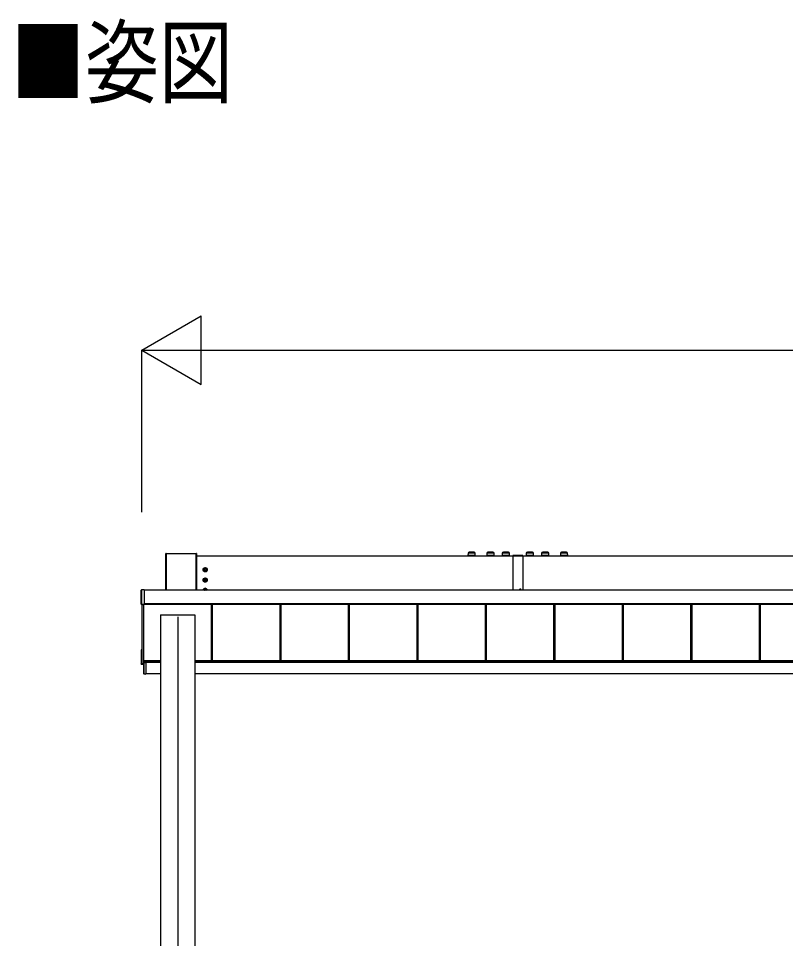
# Model space of a CAD drawing. Units: millimetres, scale not verified. Extents: x -16820 to 16820, y -11880 to 11880.
# Drawn here: x -13939 to -11699, y -3534 to -848 of the extents above; entities that cross this region are included whole.
import ezdxf
from ezdxf.enums import TextEntityAlignment as Align

# ---------------------------------------------------------------- set-up
doc = ezdxf.new("R2010")
doc.units = ezdxf.units.MM
doc.header["$LTSCALE"] = 60
for name, color, linetype in [('0-2_USER1', 3, 'Continuous'), ('0-3_YKK_12', 2, 'Continuous'), ('0-4_YKK_A1', 4, 'Continuous'), ('0-5_YKK_D', 6, 'Continuous')]:
    doc.layers.add(name, color=color, linetype=linetype)
doc.styles.add('ＭＳ ゴシック', font='')
doc.styles.get('ＭＳ ゴシック').set_extended_font_data('MS Gothic')

msp = doc.modelspace()

# ---------------------------------------------------------------- linework, layer by layer
at = {"layer": '0-3_YKK_12'}
msp.add_line((-13473.86, -2595.02), (-13473.86, -5729.26), dxfattribs=at)
at = {"layer": '0-4_YKK_A1'}
for p, q in [((-13508.86, -2517.23), (-13508.86, -2410.47)), ((-13508.53, -2410.62), (-13508.86, -2410.47)), ((-13508.53, -2517.23), (-13508.53, -2410.62)), ((-13508.36, -2409.97), (-13419.36, -2409.97)), ((-13508.36, -2409.97), (-13508.03, -2410.12)), ((-13508.03, -2410.12), (-13508.03, -2410.6)), ((-13508.03, -2410.12), (-13419.7, -2410.12)), ((-13508.03, -2410.6), (-13508.03, -2517.23)), ((-13419.7, -2410.6), (-13508.03, -2410.6)), ((-13419.7, -2410.12), (-13419.36, -2409.97)), ((-13419.7, -2410.12), (-13419.7, -2410.6)), ((-13419.7, -2517.23), (-13419.7, -2410.6)), ((-13418.86, -2410.47), (-13419.2, -2410.62)), ((-13419.2, -2410.62), (-13419.2, -2517.23)), ((-13418.86, -2410.47), (-13418.86, -2517.23)), ((-13418.86, -2416.49), (-12480.96, -2416.49)), ((-12626.44, -2409.09), (-12626.84, -2415.65)), ((-12605.09, -2415.64), (-12605.49, -2409.08)), ((-12571.44, -2409.08), (-12571.84, -2415.64)), ((-12550.09, -2415.63), (-12550.49, -2409.07)), ((-12526.44, -2409.07), (-12526.84, -2415.63)), ((-12505.09, -2415.62), (-12505.49, -2409.07)), ((-12465.96, -2415.51), (-12495.96, -2415.51)), ((-12495.96, -2415.51), (-12495.96, -2517.23)), ((-12465.96, -2415.51), (-12465.96, -2517.23)), ((-12456.44, -2409.06), (-12456.84, -2415.62)), ((-12435.09, -2415.61), (-12435.49, -2409.05)), ((-12411.44, -2409.05), (-12411.84, -2415.61)), ((-12390.09, -2415.6), (-12390.49, -2409.05)), ((-12356.44, -2409.04), (-12356.84, -2415.6)), ((-12335.09, -2415.6), (-12335.49, -2409.04)), ((-13396.14, -2458.23), (-13396.86, -2458.23)), ((-13391.58, -2456.71), (-13390.86, -2456.71)), ((-13396.14, -2488.21), (-13396.86, -2488.21)), ((-13391.58, -2486.69), (-13390.86, -2486.69)), ((-13580.36, -2557.91), (-13580.36, -2516.86)), ((-13572.36, -2515.88), (-13579.89, -2516.36)), ((-13572.36, -2515.88), (-13572.36, -2516.36)), ((-13572.36, -2516.36), (-13572.36, -2558.34)), ((-9579.86, -2517.23), (-13572.36, -2517.23)), ((-13391.58, -2516.81), (-13390.86, -2516.81)), ((-13390.86, -2516.81), (-13390.86, -2517.23)), ((-13580.36, -2558.17), (-13580.36, -2557.91)), ((-13579.89, -2557.9), (-13572.36, -2558.34)), ((-13572.36, -2558.86), (-13579.89, -2558.41)), ((-13579.89, -2558.41), (-13579.89, -2558.67)), ((-13579.89, -2558.67), (-13574.18, -2559.01)), ((-13578.86, -2558.73), (-13578.86, -2731.61)), ((-13574.18, -2559.01), (-13574.18, -2558.97)), ((-13573.86, -2558.97), (-13573.86, -2731.61)), ((-13573.58, -2558.99), (-13572.36, -2559.06)), ((-13573.58, -2558.99), (-13572.36, -2559.06)), ((-13573.58, -2558.99), (-13573.58, -2558.99)), ((-9579.86, -2556.89), (-13572.36, -2556.89)), ((-9579.86, -2557.41), (-13572.36, -2557.41)), ((-13572.36, -2557.55), (-9579.86, -2557.55)), ((-9579.86, -2557.55), (-13572.36, -2557.55)), ((-13572.36, -2558.34), (-13572.36, -2558.86)), ((-13572.36, -2558.86), (-13572.36, -2559.06)), ((-13375.36, -2723.63), (-13375.36, -2557.55)), ((-13374.96, -2723.63), (-13374.96, -2557.55)), ((-13372.36, -2723.63), (-13372.36, -2557.55)), ((-13175.36, -2723.63), (-13175.36, -2557.55)), ((-13172.76, -2723.63), (-13172.76, -2557.55)), ((-13172.36, -2723.63), (-13172.36, -2557.55)), ((-12975.36, -2723.63), (-12975.36, -2557.55)), ((-12972.76, -2723.63), (-12972.76, -2557.55)), ((-12972.36, -2723.63), (-12972.36, -2557.55)), ((-12775.36, -2723.63), (-12775.36, -2557.55)), ((-12772.76, -2723.63), (-12772.76, -2557.55)), ((-12772.36, -2723.63), (-12772.36, -2557.55)), ((-12575.36, -2723.63), (-12575.36, -2557.55)), ((-12572.76, -2723.63), (-12572.76, -2557.55)), ((-12572.36, -2723.63), (-12572.36, -2557.55)), ((-12375.36, -2723.63), (-12375.36, -2557.55)), ((-12372.76, -2723.63), (-12372.76, -2557.55)), ((-12372.36, -2723.63), (-12372.36, -2557.55)), ((-12175.36, -2723.63), (-12175.36, -2557.55)), ((-12172.76, -2723.63), (-12172.76, -2557.55)), ((-12172.36, -2723.63), (-12172.36, -2557.55)), ((-11975.36, -2723.63), (-11975.36, -2557.55)), ((-11972.76, -2723.63), (-11972.76, -2557.55)), ((-11972.36, -2723.63), (-11972.36, -2557.55)), ((-11775.36, -2723.63), (-11775.36, -2557.55)), ((-11772.76, -2723.63), (-11772.76, -2557.55)), ((-11772.36, -2723.63), (-11772.36, -2557.55)), ((-13523.86, -2589.06), (-13523.86, -4979.26)), ((-13523.86, -2589.06), (-13523.56, -2589.06)), ((-13523.56, -2589.06), (-13424.16, -2589.06)), ((-13424.16, -2589.06), (-13423.86, -2589.06)), ((-13423.86, -2589.06), (-13423.86, -4979.26)), ((-13580.36, -2691.55), (-13580.36, -2732.6)), ((-13579.89, -2691.05), (-13578.86, -2690.99)), ((-13579.36, -2692.02), (-13578.86, -2691.99)), ((-13578.86, -2692.05), (-13579.36, -2692.08)), ((-13580.36, -2732.86), (-13580.36, -2732.6)), ((-13579.89, -2733.1), (-13574.18, -2733.45)), ((-13579.89, -2733.1), (-13579.89, -2733.36)), ((-13579.89, -2733.36), (-13573.36, -2733.77)), ((-13579.89, -2733.36), (-13579.89, -2733.36)), ((-13579.89, -2733.36), (-13573.36, -2733.77)), ((-13574.36, -2732.11), (-13578.36, -2732.11)), ((-13574.18, -2733.49), (-13574.18, -2733.45)), ((-13573.86, -2732.47), (-13573.86, -2731.61)), ((-13573.86, -2733.15), (-13573.86, -2733.2)), ((-13573.36, -2733.57), (-13573.58, -2733.55)), ((-13573.56, -2732.54), (-13573.36, -2732.56)), ((-13573.36, -2725.14), (-13573.36, -2723.38)), ((-13573.36, -2728.72), (-13573.36, -2725.14)), ((-13573.08, -2725.14), (-13573.36, -2725.14)), ((-13573.36, -2761.81), (-13573.36, -2728.72)), ((-13573.08, -2728.72), (-13573.36, -2728.72)), ((-13573.08, -2723.38), (-13573.08, -2725.14)), ((-13573.08, -2728.72), (-13573.08, -2761.81)), ((-13573.06, -2728.42), (-13573.06, -2725.44)), ((-13573.06, -2728.42), (-13573.06, -2728.42)), ((-13573.06, -2728.42), (-13573.06, -2728.42)), ((-13566.86, -2728.71), (-13573.06, -2728.72)), ((-13572.86, -2728.22), (-13572.86, -2725.64)), ((-13572.58, -2725.64), (-13572.86, -2725.64)), ((-13572.86, -2728.24), (-13572.86, -2728.22)), ((-13572.58, -2728.22), (-13572.86, -2728.22)), ((-13572.58, -2725.64), (-13572.58, -2728.22)), ((-13572.58, -2728.22), (-13566.86, -2728.21)), ((-13571.86, -2723.93), (-13571.86, -2723.38)), ((-13571.86, -2723.93), (-13566.86, -2723.91)), ((-13523.86, -2723.63), (-13570.86, -2723.63)), ((-13570.86, -2723.63), (-13570.86, -2723.92)), ((-13570.86, -2723.92), (-13570.86, -2723.92)), ((-13570.86, -2723.92), (-13570.11, -2723.92)), ((-13566.86, -2728.21), (-13566.86, -2723.91)), ((-13566.86, -2725.64), (-13523.86, -2725.64)), ((-13566.86, -2728.21), (-13566.86, -2728.41)), ((-13523.86, -2728.5), (-13566.86, -2728.5)), ((-9576.36, -2723.63), (-13423.86, -2723.63)), ((-13423.86, -2725.64), (-9577.86, -2725.64)), ((-9579.86, -2728.5), (-13423.86, -2728.5)), ((-13573.36, -2761.81), (-13573.08, -2761.81)), ((-13573.08, -2761.81), (-13566.86, -2762.19)), ((-13566.86, -2759.99), (-13524.71, -2759.99)), ((-13524.86, -2762.17), (-13524.73, -2759.99)), ((-13524.71, -2759.99), (-13524.23, -2759.99)), ((-13524.23, -2759.99), (-13524.36, -2762.17)), ((-13523.86, -2759.99), (-13524.23, -2759.99)), ((-13423.5, -2759.99), (-13423.86, -2759.99)), ((-13423.86, -2762.17), (-13423.36, -2762.17)), ((-13423.36, -2762.49), (-13423.86, -2762.49)), ((-13423.5, -2759.99), (-13423.01, -2759.99)), ((-13423.36, -2762.17), (-13423.5, -2759.99)), ((-13423.36, -2762.49), (-13423.36, -2762.17)), ((-13423.16, -2762.49), (-13423.36, -2762.49)), ((-13423.01, -2759.99), (-9579.86, -2759.99)), ((-13423, -2759.99), (-13422.86, -2762.17))]:
    msp.add_line(p, q, dxfattribs=at)
for points in [[(-12627.72, -2415.91), (-12627.83, -2416.07), (-12627.86, -2416.23)], [(-12627.37, -2415.76), (-12627.32, -2415.73), (-12626.96, -2415.66), (-12626.24, -2415.59), (-12625.19, -2415.53), (-12623.85, -2415.48), (-12622.25, -2415.43), (-12620.45, -2415.4), (-12618.5, -2415.38), (-12616.48, -2415.37), (-12614.43, -2415.37), (-12612.44, -2415.38), (-12610.56, -2415.41), (-12608.85, -2415.45), (-12607.37, -2415.5), (-12606.17, -2415.56), (-12605.28, -2415.62), (-12604.74, -2415.69), (-12604.57, -2415.74)], [(-12572.72, -2415.9), (-12572.83, -2416.06), (-12572.86, -2416.22)], [(-12572.37, -2415.75), (-12572.32, -2415.72), (-12571.96, -2415.65), (-12571.24, -2415.58), (-12570.19, -2415.52), (-12568.85, -2415.47), (-12567.25, -2415.42), (-12565.45, -2415.39), (-12563.5, -2415.37), (-12561.48, -2415.36), (-12559.43, -2415.36), (-12557.44, -2415.38), (-12555.56, -2415.4), (-12553.85, -2415.44), (-12552.37, -2415.49), (-12551.17, -2415.55), (-12550.28, -2415.61), (-12549.74, -2415.68), (-12549.57, -2415.73)], [(-12527.72, -2415.89), (-12527.83, -2416.06), (-12527.86, -2416.21)], [(-12527.37, -2415.74), (-12527.32, -2415.71), (-12526.96, -2415.64), (-12526.24, -2415.58), (-12525.19, -2415.51), (-12523.85, -2415.46), (-12522.25, -2415.42), (-12520.45, -2415.38), (-12518.5, -2415.36), (-12516.48, -2415.35), (-12514.43, -2415.35), (-12512.44, -2415.37), (-12510.56, -2415.4), (-12508.85, -2415.43), (-12507.37, -2415.48), (-12506.17, -2415.54), (-12505.28, -2415.61), (-12504.74, -2415.67), (-12504.57, -2415.72)], [(-12480.96, -2416.49), (-6680.96, -2416.49), (-5728.86, -2416.49)], [(-12457.58, -2415.77), (-12457.63, -2415.8), (-12457.76, -2415.92)], [(-12457.34, -2415.71), (-12457.19, -2415.67), (-12456.64, -2415.6), (-12455.76, -2415.53), (-12454.55, -2415.47), (-12453.08, -2415.42), (-12451.37, -2415.39), (-12449.49, -2415.36), (-12447.49, -2415.34), (-12445.45, -2415.34), (-12443.43, -2415.35), (-12441.48, -2415.37), (-12439.68, -2415.4), (-12438.08, -2415.45), (-12436.73, -2415.5), (-12435.69, -2415.56), (-12434.97, -2415.63), (-12434.6, -2415.7), (-12434.59, -2415.7)], [(-12412.58, -2415.76), (-12412.63, -2415.79), (-12412.76, -2415.91)], [(-12412.34, -2415.7), (-12412.19, -2415.66), (-12411.64, -2415.59), (-12410.76, -2415.52), (-12409.55, -2415.47), (-12408.08, -2415.42), (-12406.37, -2415.38), (-12404.49, -2415.35), (-12402.49, -2415.33), (-12400.45, -2415.33), (-12398.43, -2415.34), (-12396.48, -2415.36), (-12394.68, -2415.39), (-12393.08, -2415.44), (-12391.73, -2415.49), (-12390.69, -2415.55), (-12389.97, -2415.62), (-12389.6, -2415.69), (-12389.59, -2415.69)], [(-12357.58, -2415.76), (-12357.63, -2415.78), (-12357.76, -2415.9)], [(-12357.34, -2415.69), (-12357.19, -2415.65), (-12356.64, -2415.58), (-12355.76, -2415.51), (-12354.55, -2415.46), (-12353.08, -2415.41), (-12351.37, -2415.37), (-12349.49, -2415.34), (-12347.49, -2415.32), (-12345.45, -2415.32), (-12343.43, -2415.33), (-12341.48, -2415.35), (-12339.68, -2415.38), (-12338.08, -2415.43), (-12336.73, -2415.48), (-12335.69, -2415.54), (-12334.97, -2415.61), (-12334.6, -2415.68), (-12334.59, -2415.69)], [(-13396.86, -2458.23), (-13396.86, -2456.71), (-13396.14, -2456.71)], [(-13394.62, -2455.19), (-13394.62, -2454.47), (-13393.1, -2454.47), (-13393.1, -2455.19)], [(-13393.1, -2459.75), (-13393.1, -2460.47), (-13394.62, -2460.47), (-13394.62, -2459.75)], [(-13390.86, -2456.71), (-13390.86, -2458.23), (-13391.58, -2458.23)], [(-13396.86, -2488.21), (-13396.86, -2486.69), (-13396.14, -2486.69)], [(-13394.62, -2485.17), (-13394.62, -2484.45), (-13393.1, -2484.45), (-13393.1, -2485.17)], [(-13393.1, -2489.73), (-13393.1, -2490.45), (-13394.62, -2490.45), (-13394.62, -2489.73)], [(-13390.86, -2486.69), (-13390.86, -2488.21), (-13391.58, -2488.21)], [(-13572.36, -2516.36), (-13579.89, -2516.84), (-13579.89, -2557.9)], [(-13398.86, -2517.23), (-13398.86, -2514.69), (-13393.86, -2511.8)], [(-13396.86, -2517.23), (-13396.86, -2516.81), (-13396.14, -2516.81)], [(-13394.62, -2515.29), (-13394.62, -2514.57), (-13393.1, -2514.57), (-13393.1, -2515.29)], [(-13393.86, -2511.8), (-13388.86, -2514.69), (-13388.86, -2517.23)], [(-13574.18, -2558.97), (-13574.12, -2558.97), (-13574.07, -2558.96)], [(-13579.36, -2692.02), (-13579.36, -2732.14), (-13573.86, -2732.47), (-13573.86, -2733.15)], [(-13573.56, -2723.38), (-13563.86, -2723.38), (-13563.86, -2723.63)], [(-13573.56, -2732.54), (-13573.56, -2733.24), (-13573.36, -2733.25)], [(-13573.06, -2728.42), (-13573.06, -2728.42), (-13573.06, -2728.42)], [(-13573.05, -2728.42), (-13566.86, -2728.41), (-13566.86, -2728.71), (-13566.86, -2762.19)], [(-13566.86, -2762.19), (-13566.86, -2762.49), (-13573.08, -2762.11)], [(-13523.86, -2762.49), (-13524.36, -2762.49), (-13524.56, -2762.49)], [(-13524.36, -2762.49), (-13524.36, -2762.17), (-13523.86, -2762.17)]]:
    msp.add_lwpolyline(points, dxfattribs=at)
for points in [[(-13393.86, -2451.7), (-13388.86, -2454.58), (-13388.86, -2460.36), (-13393.86, -2463.24), (-13398.86, -2460.36), (-13398.86, -2454.58)], [(-13393.86, -2481.68), (-13388.86, -2484.56), (-13388.86, -2490.34), (-13393.86, -2493.22), (-13398.86, -2490.34), (-13398.86, -2484.56)]]:
    msp.add_lwpolyline(points, close=True, dxfattribs=at)
for centre, radius in [((-13393.86, -2457.47), 6.25), ((-13393.86, -2457.47), 5), ((-13393.86, -2487.45), 6.25), ((-13393.86, -2487.45), 5)]:
    msp.add_circle(centre, radius, dxfattribs=at)
for centre, radius, start, end in [((-13508.02, -2410.62), 0.5, 90.15046, 179.81463), ((-13508.14, -2414.72), 4.12, 88.40447, 95.35624), ((-13419.7, -2410.62), 0.5, 0.18537, 89.84954), ((-13419.59, -2414.72), 4.12, 84.64376, 91.59553), ((-12615.95, -2526.27), 117.66, 84.90158, 95.11399), ((-12615.92, -2641.31), 225.52, 87.35048, 92.66936), ((-12623.23, -2409.37), 3.19, 87.13132, 174.52543), ((-12616.07, -2532.96), 126.97, 86.70011, 93.04891), ((-12608.63, -2409.36), 3.15, 1.62446, 87.11785), ((-12604.49, -2416.18), 0.411, 20.47829, 64.60156), ((-12560.95, -2526.27), 117.66, 84.90158, 95.11399), ((-12560.92, -2641.3), 225.52, 87.35048, 92.66936), ((-12568.23, -2409.36), 3.19, 87.13132, 174.52543), ((-12561.07, -2532.95), 126.97, 86.70011, 93.04891), ((-12553.63, -2409.35), 3.15, 1.62446, 87.11785), ((-12549.49, -2416.17), 0.411, 20.47829, 64.60156), ((-12515.95, -2526.26), 117.66, 84.90158, 95.11399), ((-12515.92, -2641.3), 225.52, 87.35048, 92.66936), ((-12523.23, -2409.35), 3.19, 87.13132, 174.52543), ((-12516.07, -2532.95), 126.97, 86.70011, 93.04891), ((-12508.63, -2409.34), 3.15, 1.62446, 87.11785), ((-12504.49, -2416.16), 0.411, 20.47829, 64.60156), ((-12453.27, -2409.34), 3.17, 88.97586, 178.25115), ((-12445.94, -2526.25), 117.67, 84.90628, 95.11784), ((-12445.92, -2641.29), 225.52, 87.35048, 92.66936), ((-12445.97, -2534.62), 128.66, 86.8506, 93.10193), ((-12438.63, -2409.29), 3.12, 4.87454, 87.70975), ((-12434.52, -2416.16), 0.432, 23.70801, 71.33999), ((-12408.27, -2409.33), 3.17, 88.97586, 178.25115), ((-12400.94, -2526.25), 117.67, 84.90628, 95.11784), ((-12400.92, -2641.28), 225.52, 87.35048, 92.66936), ((-12400.97, -2534.62), 128.66, 86.8506, 93.10193), ((-12393.63, -2409.29), 3.12, 4.87454, 87.70975), ((-12389.52, -2416.15), 0.432, 23.70801, 71.33999), ((-12353.27, -2409.32), 3.17, 88.97586, 178.25115), ((-12345.94, -2526.24), 117.67, 84.90628, 95.11784), ((-12345.92, -2641.27), 225.52, 87.35048, 92.66936), ((-12345.97, -2534.61), 128.66, 86.8506, 93.10193), ((-12338.63, -2409.28), 3.12, 4.87454, 87.70975), ((-12334.52, -2416.14), 0.432, 23.70801, 71.33999), ((-13393.86, -2457.47), 5.58, 153.74848, 206.25152), ((-13393.86, -2457.47), 5.58, 93.74848, 146.25152), ((-13393.86, -2457.47), 5.58, 213.74848, 266.25152), ((-13396.14, -2455.19), 1.52, 270, 0), ((-13396.14, -2459.75), 1.52, 0, 90), ((-13393.86, -2457.47), 5.58, 33.74848, 86.25152), ((-13393.86, -2457.47), 5.58, 273.74848, 326.25152), ((-13391.58, -2455.19), 1.52, 180, 270), ((-13391.58, -2459.75), 1.52, 90, 180), ((-13393.86, -2457.47), 5.58, 333.74848, 26.25152), ((-13393.86, -2487.45), 5.58, 153.74848, 206.25152), ((-13393.86, -2487.45), 5.58, 93.74848, 146.25152), ((-13393.86, -2487.45), 5.58, 213.74848, 266.25152), ((-13396.14, -2485.17), 1.52, 270, 0), ((-13396.14, -2489.73), 1.52, 0, 90), ((-13393.86, -2487.45), 5.58, 33.74848, 86.25152), ((-13393.86, -2487.45), 5.58, 273.74848, 326.25152), ((-13391.58, -2485.17), 1.52, 180, 270), ((-13391.58, -2489.73), 1.52, 90, 180), ((-13393.86, -2487.45), 5.58, 333.74848, 26.25152), ((-13580.01, -2520.14), 3.31, 88.04871, 96.2006), ((-13579.86, -2516.86), 0.5, 93.6197, 180), ((-13577.91, -2516.6), 1.99, 173.18988, 187.0582), ((-13393.86, -2517.57), 6.25, 3.13115, 176.86885), ((-13393.86, -2517.57), 5.58, 153.74848, 176.48929), ((-13393.86, -2517.57), 5, 3.91504, 176.08496), ((-13393.86, -2517.57), 5.58, 93.74848, 146.25152), ((-13396.14, -2515.29), 1.52, 270, 0), ((-13393.86, -2517.57), 5.58, 33.74848, 86.25152), ((-13391.58, -2515.29), 1.52, 180, 270), ((-13393.86, -2517.57), 5.58, 3.51071, 26.25152), ((-12473.96, -2517.01), 3, 355.77913, 184.22087), ((-13580.01, -2561.2), 3.31, 88.04871, 96.2006), ((-13579.86, -2557.91), 0.5, 180.01604, 266.51881), ((-13579.86, -2558.17), 0.5, 180.01604, 266.51881), ((-13577.65, -2558.15), 2.26, 173.44064, 186.55936), ((-13574.16, -2558.71), 0.3, 266.50034, 302.29446), ((-13574.08, -2560.13), 1.16, 87.84744, 92.19331), ((-13579.86, -2691.55), 0.5, 93.48119, 179.98396), ((-13579.86, -2732.6), 0.5, 180.01604, 266.51881), ((-13579.86, -2732.86), 0.5, 180, 266.3803), ((-13579.86, -2732.86), 0.5, 180.01604, 266.51881), ((-13578.36, -2731.61), 0.5, 180.01746, 270.01745), ((-13574.36, -2731.61), 0.5, 269.98255, 359.98254), ((-13574.16, -2733.15), 0.3, 266.48405, 359.9811), ((-13574.16, -2733.19), 0.3, 266.48405, 359.9811), ((-13573.56, -2723.08), 0.3, 180.01746, 270.01745), ((-13533.83, -2735.75), 39.81, 176.3927, 176.83925), ((-13573.06, -2725.14), 0.3, 180.01746, 270.01745), ((-13573.06, -2728.72), 0.3, 90.12237, 180), ((-13571.74, -2725.21), 1.35, 177.08798, 189.90325), ((-13571.87, -2728.65), 1.22, 169.53624, 183.72385), ((-13571.86, -2728.6), 1.21, 171.62247, 185.82998), ((-13571.82, -2728.65), 1.25, 169.72631, 183.54265), ((-13573.05, -2728.72), 0.3, 90.22184, 92.22662), ((-13573.05, -2728.56), 0.141, 90.0241, 94.22537), ((-13572.65, -2730.21), 1.98, 88.04873, 96.20074), ((-13573.06, -2761.81), 0.3, 180, 266.5), ((-13571.85, -2761.96), 1.24, 173.06854, 186.93146), ((-13524.56, -2762.19), 0.3, 176.5, 270), ((-13423.16, -2762.19), 0.3, 270, 3.5)]:
    msp.add_arc(centre, radius, start, end, dxfattribs=at)
for centre, major_axis, ratio, start_param, end_param in [((-13508.36, -2410.48), (0.382, -0.325), 0.996231, 2.2770247, 3.8440941), ((-13419.36, -2410.48), (0.382, 0.325), 0.996231, 5.5806839, 7.1477533), ((-13573.58, -2559.01), (0.6, -0.037), 0.034769, 2.4574856, 3.1437205), ((-13573.58, -2559.01), (0.6, -0.037), 0.034769, 1.5729242, 2.4574856), ((-13573.58, -2733.53), (0.6, -0.037), 0.034769, 3.1437205, 4.7145169), ((-13573.56, -2732.53), (0.3, -0.018), 0.034769, 3.1437205, 4.7145169), ((-13573.56, -2733.23), (0.3, -0.037), 0.034385, 3.1458013, 4.7165976), ((-13573.08, -2725.64), (0.301, 0.4), 0.997782, 5.3593221, 6.9301184), ((-13573.08, -2728.22), (0.301, 0.4), 0.997782, 3.7885257, 3.8252324), ((-13573.06, -2725.64), (0.108, 0.169), 0.994155, 5.2849907, 6.855787), ((-13573.06, -2728.22), (-0.145, 0.15), 0.921201, 2.3686772, 3.9027669), ((-13573.06, -2728.22), (0.482, -0.007), 0.414889, 4.7553012, 6.2893908), ((-13572.56, -2728.22), (0.001, 0.2), 0.09157, 1.5714198, 1.6062613), ((-13524.36, -2762.19), (0.5, -0.018), 0.036539, 1.5736281, 3.1406975), ((-13423.36, -2762.19), (0.5, 0.018), 0.036539, 0.0008951, 1.5679645)]:
    msp.add_ellipse(centre, major_axis=major_axis, ratio=ratio, start_param=start_param, end_param=end_param, dxfattribs=at)
at = {"layer": '0-5_YKK_D'}
for p, q in [((-13578.86, -1816.49), (-13405.66, -1716.49)), ((-13405.66, -1916.49), (-13405.66, -1716.49)), ((-13578.86, -2288.92), (-13578.86, -1815.49)), ((-13578.86, -1816.49), (-13405.66, -1916.49)), ((-13578.86, -1816.49), (-13232.45, -1816.49)), ((-13378.86, -1816.49), (-5768.86, -1816.49))]:
    msp.add_line(p, q, dxfattribs=at)

# ---------------------------------------------------------------- texts
at = {"layer": '0-2_USER1', "style": 'ＭＳ ゴシック', "width": 0.8}
msp.add_text('■姿図', height=197.9, dxfattribs=at).set_placement((-13960.8, -1134), align=Align.BOTTOM_LEFT)

doc.saveas('drawing.dxf')
